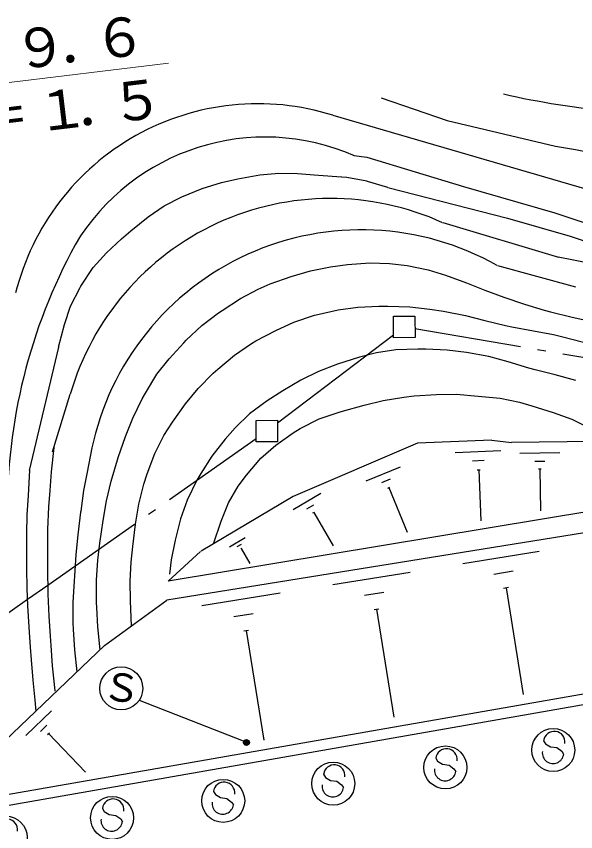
# Model space of a CAD drawing. Units: millimetres, scale not verified. Extents: x 40000 to 680000, y 20000 to 380000.
# Drawn here: x 476373 to 502467, y 292960 to 330975 of the extents above; entities that cross this region are included whole.
import ezdxf
from ezdxf.enums import TextEntityAlignment as Align

# ---------------------------------------------------------------- set-up
doc = ezdxf.new("R2010")
doc.units = ezdxf.units.MM
doc.header["$LTSCALE"] = 1000
for name, color, linetype, lineweight in [('M-BGD', 7, 'Continuous', 25), ('M-BMK-ROW', 30, 'Continuous', 25), ('M-STR-HTXT', 7, 'Continuous', 13), ('M-STR-STRC', 7, 'Continuous', 25)]:
    doc.layers.add(name, color=color, linetype=linetype, lineweight=lineweight)
doc.styles.add('ＭＳ ゴシック', font='')
doc.styles.get('ＭＳ ゴシック').set_extended_font_data('MS Gothic')

msp = doc.modelspace()

# ---------------------------------------------------------------- linework, layer by layer
at = {"layer": 'M-BGD'}
for p, q in [((493393, 327180), (496473, 326124)), ((493393, 327180), (496473, 326124)), ((491139, 326363), (509508, 321008)), ((491139, 326363), (509508, 321008)), ((496473, 326124), (501529, 324922)), ((496473, 326124), (501529, 324922)), ((492115, 324480), (492717, 324402)), ((492115, 324480), (492717, 324402)), ((492717, 324402), (497232, 323038)), ((492717, 324402), (497232, 323038)), ((486703, 323396), (487725, 323589)), ((486703, 323396), (487725, 323589)), ((487725, 323589), (488618, 323661)), ((487725, 323589), (488618, 323661)), ((488618, 323661), (489490, 323643)), ((488618, 323661), (489490, 323643)), ((489490, 323643), (490473, 323575)), ((489490, 323643), (490473, 323575)), ((490473, 323575), (491536, 323487)), ((490473, 323575), (491536, 323487)), ((485050, 322951), (485942, 323224)), ((485050, 322951), (485942, 323224)), ((485942, 323224), (486703, 323396)), ((485942, 323224), (486703, 323396)), ((491786, 323457), (491556, 323477)), ((491786, 323457), (491556, 323477)), ((492719, 323289), (491786, 323457)), ((492719, 323289), (491786, 323457)), ((492749, 323279), (492719, 323289)), ((492749, 323279), (492719, 323289)), ((493702, 322990), (492749, 323279)), ((493702, 322990), (492749, 323279)), ((484098, 322558), (485050, 322951)), ((484098, 322558), (485050, 322951)), ((493702, 322990), (499280, 321558)), ((493702, 322990), (499280, 321558)), ((497232, 323038), (501495, 321813)), ((497232, 323038), (501495, 321813)), ((483277, 322136), (484098, 322558)), ((483277, 322136), (484098, 322558)), ((482516, 321623), (483277, 322136)), ((482516, 321623), (483277, 322136)), ((481715, 320969), (482516, 321623)), ((481715, 320969), (482516, 321623)), ((501495, 321813), (509843, 318984)), ((501495, 321813), (509843, 318984)), ((496263, 321361), (501660, 319748)), ((496263, 321361), (501660, 319748)), ((499280, 321558), (502210, 320732)), ((499280, 321558), (502210, 320732)), ((481285, 320597), (481715, 320969)), ((481285, 320597), (481715, 320969)), ((480574, 319944), (481285, 320597)), ((480574, 319944), (481285, 320597)), ((502210, 320732), (506263, 319337)), ((502210, 320732), (506263, 319337)), ((479954, 319261), (480574, 319944)), ((479954, 319261), (480574, 319944)), ((491023, 319295), (491825, 319407)), ((491023, 319295), (491825, 319407)), ((491825, 319407), (492858, 319479)), ((491825, 319407), (492858, 319479)), ((492858, 319479), (493780, 319451)), ((492858, 319479), (493780, 319451)), ((493780, 319451), (494613, 319352)), ((493780, 319451), (494613, 319352)), ((494613, 319352), (495586, 319154)), ((494613, 319352), (495586, 319154)), ((498814, 319351), (502465, 318366)), ((498814, 319351), (502465, 318366)), ((479385, 318387), (479954, 319261)), ((479385, 318387), (479954, 319261)), ((489199, 318849), (490091, 319112)), ((489199, 318849), (490091, 319112)), ((490091, 319112), (491023, 319295)), ((490091, 319112), (491023, 319295)), ((495586, 319154), (496398, 318905)), ((495586, 319154), (496398, 318905)), ((488208, 318496), (489199, 318849)), ((488208, 318496), (489199, 318849)), ((496398, 318905), (497372, 318556)), ((496398, 318905), (497372, 318556)), ((478905, 317454), (479355, 318337)), ((478905, 317454), (479355, 318337)), ((479355, 318337), (479385, 318387)), ((479355, 318337), (479385, 318387)), ((486825, 317822), (487657, 318255)), ((486825, 317822), (487657, 318255)), ((487657, 318255), (488208, 318496)), ((487657, 318255), (488208, 318496)), ((497372, 318556), (498225, 318207)), ((497372, 318556), (498225, 318207)), ((498225, 318207), (499118, 317878)), ((498225, 318207), (499118, 317878)), ((485974, 317258), (486825, 317822)), ((485974, 317258), (486825, 317822)), ((499118, 317878), (500081, 317549)), ((499118, 317878), (500081, 317549)), ((478616, 316611), (478905, 317454)), ((478616, 316611), (478905, 317454)), ((492301, 317412), (493283, 317454)), ((492301, 317412), (493283, 317454)), ((493283, 317454), (493704, 317455)), ((493283, 317454), (493704, 317455)), ((493704, 317455), (494737, 317428)), ((493704, 317455), (494737, 317428)), ((494737, 317428), (495660, 317329)), ((494737, 317428), (495660, 317329)), ((500081, 317549), (500994, 317280)), ((500081, 317549), (500994, 317280)), ((485033, 316565), (485804, 317148)), ((485033, 316565), (485804, 317148)), ((485804, 317148), (485974, 317258)), ((485804, 317148), (485974, 317258)), ((490276, 317037), (490366, 317057)), ((490276, 317037), (490366, 317057)), ((490366, 317057), (491388, 317290)), ((490366, 317057), (491388, 317290)), ((491388, 317290), (492301, 317412)), ((491388, 317290), (492301, 317412)), ((495660, 317329), (496302, 317230)), ((495660, 317329), (496302, 317230)), ((496302, 317230), (497325, 317022)), ((496302, 317230), (497325, 317022)), ((500994, 317280), (501295, 317201)), ((500994, 317280), (501295, 317201)), ((501295, 317201), (502308, 316942)), ((501295, 317201), (502308, 316942)), ((488473, 316331), (489314, 316714)), ((488473, 316331), (489314, 316714)), ((489314, 316714), (490276, 317037)), ((489314, 316714), (490276, 317037)), ((497325, 317022), (498228, 316793)), ((497325, 317022), (498228, 316793)), ((498228, 316793), (499191, 316565)), ((498228, 316793), (499191, 316565)), ((502308, 316942), (503221, 316754)), ((502308, 316942), (503221, 316754)), ((478348, 315548), (478616, 316611)), ((478348, 315548), (478616, 316611)), ((484303, 315871), (485033, 316565)), ((484303, 315871), (485033, 316565)), ((487551, 315838), (488473, 316331)), ((487551, 315838), (488473, 316331)), ((499191, 316565), (499491, 316495)), ((499191, 316565), (499491, 316495)), ((499491, 316495), (500495, 316307)), ((499491, 316495), (500495, 316307)), ((500495, 316307), (501427, 316138)), ((500495, 316307), (501427, 316138)), ((501427, 316138), (501809, 316049)), ((501427, 316138), (501809, 316049)), ((501809, 316049), (502832, 315790)), ((501809, 316049), (502832, 315790)), ((478348, 315548), (476976, 309800)), ((478348, 315548), (476976, 309800)), ((483503, 315007), (484193, 315751)), ((483503, 315007), (484193, 315751)), ((484193, 315751), (484303, 315871)), ((484193, 315751), (484303, 315871)), ((486550, 315184), (487351, 315717)), ((486550, 315184), (487351, 315717)), ((487351, 315717), (487551, 315838)), ((487351, 315717), (487551, 315838)), ((485780, 314531), (486550, 315184)), ((485780, 314531), (486550, 315184)), ((493167, 315279), (492376, 315076)), ((493167, 315279), (492376, 315076)), ((494080, 315431), (493167, 315279)), ((494080, 315431), (493167, 315279)), ((495102, 315463), (494080, 315431)), ((495102, 315463), (494080, 315431)), ((495473, 315454), (495102, 315463)), ((495473, 315454), (495102, 315463)), ((496466, 315416), (495473, 315454)), ((496466, 315416), (495473, 315454)), ((497378, 315308), (496466, 315416)), ((497378, 315308), (496466, 315416)), ((498412, 315119), (497378, 315308)), ((498412, 315119), (497378, 315308)), ((482933, 314284), (483503, 315007)), ((482933, 314284), (483503, 315007)), ((492376, 315076), (491354, 314763)), ((492376, 315076), (491354, 314763)), ((499324, 314871), (498412, 315119)), ((499324, 314871), (498412, 315119)), ((500278, 314572), (499324, 314871)), ((500278, 314572), (499324, 314871)), ((485549, 314330), (485780, 314531)), ((485549, 314330), (485780, 314531)), ((490472, 314421), (489651, 314008)), ((490472, 314421), (489651, 314008)), ((491354, 314763), (490472, 314421)), ((491354, 314763), (490472, 314421)), ((500569, 314492), (500278, 314572)), ((500569, 314492), (500278, 314572)), ((501502, 314264), (500569, 314492)), ((501502, 314264), (500569, 314492)), ((482393, 313401), (482933, 314284)), ((482393, 313401), (482933, 314284)), ((484849, 313627), (485549, 314330)), ((484849, 313627), (485549, 314330)), ((489651, 314008), (488810, 313515)), ((489651, 314008), (488810, 313515)), ((502475, 313995), (501502, 314264)), ((502475, 313995), (501502, 314264)), ((484269, 312903), (484849, 313627)), ((484269, 312903), (484849, 313627)), ((478057, 310664), (478884, 313353)), ((478057, 310664), (478884, 313353)), ((482243, 313140), (482393, 313401)), ((482243, 313140), (482393, 313401)), ((488810, 313515), (488079, 313042)), ((488810, 313515), (488079, 313042)), ((494455, 313226), (494936, 313277)), ((494455, 313226), (494936, 313277)), ((494936, 313277), (495969, 313349)), ((494936, 313277), (495969, 313349)), ((495969, 313349), (496901, 313351)), ((495969, 313349), (496901, 313351)), ((496901, 313351), (497924, 313273)), ((496901, 313351), (497924, 313273)), ((497924, 313273), (498937, 313165)), ((497924, 313273), (498937, 313165)), ((481804, 312246), (482243, 313140)), ((481804, 312246), (482243, 313140)), ((483659, 312060), (484269, 312903)), ((483659, 312060), (484269, 312903)), ((488079, 313042), (487248, 312438)), ((488079, 313042), (487248, 312438)), ((492601, 312851), (493493, 313063)), ((492601, 312851), (493493, 313063)), ((493493, 313063), (494455, 313226)), ((493493, 313063), (494455, 313226)), ((498937, 313165), (499850, 312987)), ((498937, 313165), (499850, 312987)), ((499850, 312987), (500422, 312817)), ((499850, 312987), (500422, 312817)), ((490507, 312205), (491429, 312518)), ((490507, 312205), (491429, 312518)), ((491429, 312518), (491589, 312568)), ((491429, 312518), (491589, 312568)), ((491589, 312568), (492601, 312851)), ((491589, 312568), (492601, 312851)), ((500422, 312817), (501415, 312509)), ((500422, 312817), (501415, 312509)), ((501415, 312509), (502288, 312190)), ((501415, 312509), (502288, 312190)), ((481465, 311383), (481804, 312246)), ((481465, 311383), (481804, 312246)), ((487248, 312438), (486588, 311785)), ((487248, 312438), (486588, 311785)), ((489616, 311752), (490507, 312205)), ((489616, 311752), (490507, 312205)), ((502288, 312190), (503191, 311740)), ((502288, 312190), (503191, 311740)), ((483250, 311427), (483659, 312060)), ((483250, 311427), (483659, 312060)), ((486588, 311785), (486117, 311263)), ((486588, 311785), (486117, 311263)), ((489285, 311550), (489616, 311752)), ((489285, 311550), (489616, 311752)), ((481126, 310400), (481465, 311383)), ((481126, 310400), (481465, 311383)), ((482840, 310594), (483250, 311427)), ((482840, 310594), (483250, 311427)), ((488474, 310987), (489285, 311550)), ((488474, 310987), (489285, 311550)), ((486117, 311263), (485487, 310470)), ((486117, 311263), (485487, 310470)), ((487784, 310374), (488474, 310987)), ((487784, 310374), (488474, 310987)), ((495081, 311072), (489291, 308593)), ((495081, 311072), (489291, 308593)), ((498550, 311219), (495081, 311072)), ((498550, 311219), (495081, 311072)), ((498550, 311219), (499473, 311101)), ((498550, 311219), (499473, 311101)), ((508446, 311220), (499473, 311101)), ((508446, 311220), (499473, 311101)), ((478117, 310865), (477999, 309732)), ((478117, 310865), (477999, 309732)), ((479902, 310849), (479674, 309715)), ((479902, 310849), (479674, 309715)), ((482471, 309641), (482840, 310594)), ((482471, 309641), (482840, 310594)), ((496837, 310644), (498972, 310729)), ((496837, 310644), (498972, 310729)), ((499855, 310610), (501730, 310634)), ((499855, 310610), (501730, 310634)), ((480798, 309297), (481096, 310300)), ((480798, 309297), (481096, 310300)), ((481096, 310300), (481126, 310400)), ((481096, 310300), (481126, 310400)), ((485487, 310470), (484978, 309666)), ((485487, 310470), (484978, 309666)), ((487104, 309581), (487784, 310374)), ((487104, 309581), (487784, 310374)), ((497660, 310245), (498191, 310276)), ((497660, 310245), (498191, 310276)), ((500558, 310241), (501029, 310242)), ((500558, 310241), (501029, 310242)), ((515518, 309942), (483464, 304640)), ((515518, 309942), (483464, 304640)), ((492699, 309312), (494292, 309967)), ((492699, 309312), (494292, 309967)), ((497871, 309834), (498012, 309834)), ((497871, 309834), (498012, 309834)), ((497942, 309834), (498037, 307448)), ((497942, 309834), (498037, 307448)), ((500739, 309870), (500859, 309871)), ((500739, 309870), (500859, 309871)), ((500799, 309870), (500823, 307925)), ((500799, 309870), (500823, 307925)), ((476986, 309810), (476919, 308627)), ((476986, 309810), (476919, 308627)), ((477999, 309732), (477931, 308869)), ((477999, 309732), (477931, 308869)), ((479674, 309715), (479515, 308863)), ((479674, 309715), (479515, 308863)), ((482322, 309159), (482471, 309641)), ((482322, 309159), (482471, 309641)), ((484978, 309666), (484798, 309345)), ((484978, 309666), (484798, 309345)), ((486724, 309069), (487104, 309581)), ((486724, 309069), (487104, 309581)), ((480579, 308384), (480798, 309297)), ((480579, 308384), (480798, 309297)), ((482083, 308226), (482322, 309159)), ((482083, 308226), (482322, 309159)), ((516562, 309102), (483396, 303747)), ((516562, 309102), (483396, 303747)), ((484798, 309345), (484339, 308412)), ((484798, 309345), (484339, 308412)), ((486274, 308285), (486724, 309069)), ((486274, 308285), (486724, 309069)), ((493431, 309233), (493822, 309404)), ((493431, 309233), (493822, 309404)), ((477931, 308869), (477882, 308107)), ((477931, 308869), (477882, 308107)), ((479515, 308863), (479377, 307900)), ((479515, 308863), (479377, 307900)), ((489283, 307981), (490585, 308746)), ((489283, 307981), (490585, 308746)), ((493702, 308983), (493802, 309023)), ((493702, 308983), (493802, 309023)), ((493752, 309003), (494609, 306920)), ((493752, 309003), (494609, 306920)), ((476919, 308627), (476871, 307734)), ((476919, 308627), (476871, 307734)), ((480420, 307461), (480579, 308384)), ((480420, 307461), (480579, 308384)), ((484339, 308412), (484030, 307539)), ((484339, 308412), (484030, 307539)), ((489291, 308593), (484996, 306037)), ((489291, 308593), (484996, 306037)), ((477882, 308107), (477835, 307044)), ((477882, 308107), (477835, 307044)), ((481935, 307304), (482083, 308226)), ((481935, 307304), (482083, 308226)), ((485925, 307443), (486274, 308285)), ((485925, 307443), (486274, 308285)), ((489924, 308013), (490255, 308204)), ((489924, 308013), (490255, 308204)), ((476871, 307734), (476852, 306842)), ((476871, 307734), (476852, 306842)), ((479367, 307850), (479239, 306807)), ((479367, 307850), (479239, 306807)), ((479377, 307900), (479367, 307850)), ((479377, 307900), (479367, 307850)), ((490205, 307823), (490286, 307863)), ((490205, 307823), (490286, 307863)), ((490246, 307843), (491161, 306281)), ((490246, 307843), (491161, 306281)), ((480272, 306408), (480420, 307461)), ((480272, 306408), (480420, 307461)), ((481807, 306261), (481935, 307304)), ((481807, 306261), (481935, 307304)), ((484030, 307539), (483781, 306556)), ((484030, 307539), (483781, 306556)), ((485566, 306379), (485925, 307443)), ((485566, 306379), (485925, 307443)), ((476852, 306842), (476844, 306270)), ((476852, 306842), (476844, 306270)), ((477835, 307044), (477827, 306102)), ((477835, 307044), (477827, 306102)), ((479239, 306807), (479150, 305884)), ((479239, 306807), (479150, 305884)), ((480174, 305616), (480272, 306408)), ((480174, 305616), (480272, 306408)), ((483781, 306556), (483603, 305633)), ((483781, 306556), (483603, 305633)), ((486319, 306240), (487050, 306673)), ((486319, 306240), (487050, 306673)), ((476844, 306270), (476846, 305237)), ((476844, 306270), (476846, 305237)), ((477827, 306102), (477829, 305169)), ((477827, 306102), (477829, 305169)), ((481738, 305519), (481807, 306261)), ((481738, 305519), (481807, 306261)), ((486680, 306261), (486870, 306362)), ((486680, 306261), (486870, 306362)), ((486840, 306151), (486880, 306181)), ((486840, 306151), (486880, 306181)), ((486860, 306161), (487273, 305460)), ((486860, 306161), (487273, 305460)), ((497209, 305471), (500767, 306040)), ((497209, 305471), (500767, 306040)), ((479150, 305884), (479082, 304881)), ((479150, 305884), (479082, 304881)), ((484966, 306017), (483464, 304640)), ((484966, 306017), (483464, 304640)), ((480116, 304683), (480174, 305616)), ((480116, 304683), (480174, 305616)), ((481690, 304636), (481738, 305519)), ((481690, 304636), (481738, 305519)), ((483603, 305633), (483514, 304961)), ((483603, 305633), (483514, 304961)), ((534779, 304960), (473290, 294211)), ((534779, 304960), (473290, 294211)), ((476846, 305237), (476868, 304305)), ((476846, 305237), (476868, 304305)), ((477829, 305169), (477851, 304107)), ((477829, 305169), (477851, 304107)), ((479082, 304881), (479073, 304661)), ((479082, 304881), (479073, 304661)), ((491145, 304486), (494743, 305065)), ((491145, 304486), (494743, 305065)), ((498654, 304973), (499546, 305115)), ((498654, 304973), (499546, 305115)), ((479073, 304661), (479015, 303648)), ((479073, 304661), (479015, 303648)), ((480118, 303650), (480116, 304683)), ((480118, 303650), (480116, 304683)), ((481702, 303724), (481690, 304636)), ((481702, 303724), (481690, 304636)), ((534870, 304469), (473361, 293720)), ((534870, 304469), (473361, 293720)), ((476868, 304305), (476900, 303513)), ((476868, 304305), (476900, 303513)), ((492610, 303988), (493512, 304130)), ((492610, 303988), (493512, 304130)), ((499106, 304312), (499327, 304353)), ((499106, 304312), (499327, 304353)), ((499217, 304333), (500019, 299351)), ((499217, 304333), (500019, 299351)), ((477851, 304107), (477851, 304036)), ((477851, 304107), (477851, 304036)), ((477851, 304036), (477883, 303014)), ((477851, 304036), (477883, 303014)), ((480483, 301636), (483396, 303747)), ((480483, 301636), (483396, 303747)), ((485031, 303500), (488679, 304090)), ((485031, 303500), (488679, 304090)), ((476900, 303513), (476952, 302490)), ((476900, 303513), (476952, 302490)), ((479015, 303648), (479017, 302695)), ((479015, 303648), (479017, 302695)), ((480128, 303420), (480118, 303650)), ((480128, 303420), (480118, 303650)), ((480170, 302517), (480128, 303420)), ((480170, 302517), (480128, 303420)), ((481754, 302551), (481702, 303724)), ((481754, 302551), (481702, 303724)), ((477883, 303014), (477945, 302071)), ((477883, 303014), (477945, 302071)), ((486516, 302992), (487428, 303134)), ((486516, 302992), (487428, 303134)), ((493063, 303317), (493283, 303357)), ((493063, 303317), (493283, 303357)), ((493173, 303337), (493986, 298296)), ((493173, 303337), (493986, 298296)), ((479017, 302695), (479028, 302385)), ((479017, 302695), (479028, 302385)), ((476952, 302490), (477024, 301558)), ((476952, 302490), (477024, 301558)), ((479028, 302385), (479080, 301442)), ((479028, 302385), (479080, 301442)), ((480283, 301445), (480170, 302517)), ((480283, 301445), (480170, 302517)), ((486979, 302321), (487209, 302352)), ((486979, 302321), (487209, 302352)), ((487089, 302342), (487922, 297220)), ((487089, 302342), (487922, 297220)), ((477945, 302071), (477976, 301640)), ((477945, 302071), (477976, 301640)), ((480483, 301636), (472858, 294370)), ((480483, 301636), (472858, 294370)), ((477024, 301558), (477065, 300967)), ((477024, 301558), (477065, 300967)), ((477976, 301640), (478049, 300698)), ((477976, 301640), (478049, 300698)), ((479080, 301442), (479202, 300410)), ((479080, 301442), (479202, 300410)), ((477065, 300967), (477148, 300024)), ((477065, 300967), (477148, 300024)), ((478049, 300698), (478151, 299686)), ((478049, 300698), (478151, 299686)), ((477148, 300024), (477230, 299092)), ((477148, 300024), (477230, 299092)), ((478151, 299686), (478171, 299515)), ((478151, 299686), (478171, 299515)), ((477230, 299092), (477281, 298581)), ((477230, 299092), (477281, 298581)), ((476812, 297447), (478013, 298592)), ((476812, 297447), (478013, 298592)), ((477494, 297639), (477794, 297920)), ((477494, 297639), (477794, 297920)), ((477835, 297499), (477915, 297570)), ((477835, 297499), (477915, 297570)), ((477875, 297539), (479603, 295728)), ((477875, 297539), (479603, 295728))]:
    msp.add_line(p, q, dxfattribs=at)
for centre, radius, start, end in [((507719, 365391), 39002, 257.2204, 264.8785), ((507719, 365391), 39002, 257.2204, 264.8785), ((487643, 315247), 11651, 72.5763, 165.9469), ((487643, 315247), 11651, 72.5763, 165.9469), ((487984, 314997), 10347, 66.2671, 149.0262), ((487984, 314997), 10347, 66.2671, 149.0262), ((496634, 292917), 32365, 54.5091, 81.3051), ((496634, 292917), 32365, 54.5091, 81.3051), ((491033, 309840), 12643, 65.5848, 163.8556), ((491033, 309840), 12643, 65.5848, 163.8556), ((492471, 308168), 12854, 60.4727, 168.2429), ((492471, 308168), 12854, 60.4727, 168.2429), ((501926, 307888), 25978, 151.4148, 180.599), ((501926, 307888), 25978, 151.4148, 180.599), ((496373, 288194), 31984, 44.2918, 80.492), ((496373, 288194), 31984, 44.2918, 80.492)]:
    msp.add_arc(centre, radius, start, end, dxfattribs=at)
at = {"layer": 'M-BMK-ROW'}
for p, q in [((493966, 316995), (494969, 316997)), ((493966, 316995), (494969, 316997)), ((493968, 315992), (493966, 316995)), ((493968, 315992), (493966, 316995)), ((494969, 316997), (494971, 315994)), ((494969, 316997), (494971, 315994)), ((494970, 316415), (499892, 315578)), ((494970, 316415), (499892, 315578)), ((488562, 312020), (493968, 316122)), ((488562, 312020), (493968, 316122)), ((494971, 315994), (493968, 315992)), ((494971, 315994), (493968, 315992)), ((500680, 315444), (501075, 315377)), ((500680, 315444), (501075, 315377)), ((501863, 315243), (506785, 314405)), ((501863, 315243), (506785, 314405)), ((487559, 312138), (488562, 312140)), ((487559, 312138), (488562, 312140)), ((487561, 311136), (487559, 312138)), ((487561, 311136), (487559, 312138)), ((488562, 312140), (488564, 311138)), ((488562, 312140), (488564, 311138)), ((483519, 308447), (487561, 311286)), ((483519, 308447), (487561, 311286)), ((488564, 311138), (487561, 311136)), ((488564, 311138), (487561, 311136)), ((482537, 307757), (482864, 307987)), ((482537, 307757), (482864, 307987)), ((477840, 304458), (481882, 307297)), ((477840, 304458), (481882, 307297)), ((476889, 303794), (477840, 304458)), ((476889, 303794), (477840, 304458)), ((474634, 302211), (476889, 303794)), ((474634, 302211), (476889, 303794))]:
    msp.add_line(p, q, dxfattribs=at)
at = {"layer": 'M-STR-HTXT'}
msp.add_line((457953, 325711), (483473, 328793), dxfattribs=at)
msp.add_line((457953, 325711), (483473, 328793), dxfattribs=at)
at = {"layer": 'M-STR-STRC'}
for p, q in [((486970, 297178), (482123, 299082)), ((486970, 297178), (482123, 299082)), ((487070, 297088), (487150, 297158)), ((487070, 297088), (487150, 297158)), ((500966, 297198), (501057, 297057)), ((500966, 297198), (501057, 297057)), ((501057, 297057), (501288, 296917)), ((501057, 297057), (501288, 296917)), ((501288, 296917), (501589, 296878)), ((501288, 296917), (501589, 296878)), ((501589, 296878), (501820, 296708)), ((501589, 296878), (501820, 296708)), ((501820, 296708), (501900, 296578)), ((501820, 296708), (501900, 296578)), ((495935, 296385), (496025, 296245)), ((495935, 296385), (496025, 296245)), ((496025, 296245), (496256, 296105)), ((496025, 296245), (496256, 296105)), ((496256, 296105), (496557, 296065)), ((496256, 296105), (496557, 296065)), ((496557, 296065), (496788, 295895)), ((496557, 296065), (496788, 295895)), ((496788, 295895), (496869, 295765)), ((496788, 295895), (496869, 295765)), ((490703, 295642), (490793, 295491)), ((490703, 295642), (490793, 295491)), ((490793, 295491), (491024, 295352)), ((490793, 295491), (491024, 295352)), ((491024, 295352), (491325, 295312)), ((491024, 295352), (491325, 295312)), ((491325, 295312), (491546, 295152)), ((491325, 295312), (491546, 295152)), ((491546, 295152), (491636, 295022)), ((491546, 295152), (491636, 295022)), ((485571, 294829), (485661, 294688)), ((485571, 294829), (485661, 294688)), ((485661, 294688), (485892, 294549)), ((485661, 294688), (485892, 294549)), ((485892, 294549), (486193, 294509)), ((485892, 294549), (486193, 294509)), ((486193, 294509), (486414, 294339)), ((486193, 294509), (486414, 294339)), ((486414, 294339), (486505, 294209)), ((486414, 294339), (486505, 294209)), ((480389, 294046), (480479, 293895)), ((480389, 294046), (480479, 293895)), ((480479, 293895), (480710, 293755)), ((480479, 293895), (480710, 293755)), ((480710, 293755), (481011, 293716)), ((480710, 293755), (481011, 293716)), ((481011, 293716), (481242, 293556)), ((481011, 293716), (481242, 293556)), ((481242, 293556), (481323, 293426)), ((481242, 293556), (481323, 293426))]:
    msp.add_line(p, q, dxfattribs=at)
for centre, radius in [((481269, 299642), 1003), ((481269, 299642), 1003), ((501418, 296767), 1003), ((501418, 296767), 1003), ((487110, 297118), 140), ((487110, 297118), 140), ((487110, 297118), 110), ((487110, 297118), 110), ((487110, 297118), 80.2), ((487110, 297118), 80.2), ((487110, 297118), 50.1), ((487110, 297118), 50.1), ((487110, 297118), 20.1), ((487110, 297118), 20.1), ((496387, 295955), 1003), ((496387, 295955), 1003), ((491155, 295201), 1003), ((491155, 295201), 1003), ((486023, 294398), 1003), ((486023, 294398), 1003), ((480841, 293605), 1003), ((480841, 293605), 1003), ((475880, 292682), 1003), ((475880, 292682), 1003)]:
    msp.add_circle(centre, radius, dxfattribs=at)
for centre, start, end in [((501468, 297138), 352.9782, 172.9782), ((501468, 297138), 352.9782, 172.9782), ((496436, 296326), 352.9782, 172.9782), ((496436, 296326), 352.9782, 172.9782), ((501409, 296637), 172.9782, 352.9782), ((501409, 296637), 172.9782, 352.9782), ((491204, 295573), 352.9782, 172.9782), ((491204, 295573), 352.9782, 172.9782), ((496377, 295834), 172.9782, 352.9782), ((496377, 295834), 172.9782, 352.9782), ((486062, 294769), 352.9782, 172.9782), ((486062, 294769), 352.9782, 172.9782), ((491135, 295081), 172.9782, 352.9782), ((491135, 295081), 172.9782, 352.9782), ((480890, 293986), 352.9782, 172.9782), ((480890, 293986), 352.9782, 172.9782), ((486003, 294278), 172.9782, 352.9782), ((486003, 294278), 172.9782, 352.9782), ((475929, 293053), 352.9782, 172.9782), ((475929, 293053), 352.9782, 172.9782), ((480821, 293485), 172.9782, 352.9782), ((480821, 293485), 172.9782, 352.9782)]:
    msp.add_arc(centre, 501, start, end, dxfattribs=at)

# ---------------------------------------------------------------- texts
at = {"layer": 'M-STR-HTXT', "style": 'ＭＳ ゴシック'}
for s, p in [('６', (480115, 328385)), ('６', (480115, 328385)), ('９', (476427, 327936)), ('９', (476427, 327936)), ('．', (478391, 328171)), ('．', (478391, 328171)), ('５', (480924, 325449)), ('５', (480924, 325449)), ('１', (477425, 325031)), ('１', (477425, 325031)), ('＝', (474679, 324694)), ('＝', (474679, 324694)), ('．', (479200, 325245)), ('．', (479200, 325245))]:
    msp.add_text(s, height=1833, rotation=6.886, dxfattribs=at).set_placement(p, align=Align.BOTTOM_LEFT)
at = {"layer": 'M-STR-STRC', "style": 'ＭＳ ゴシック'}
msp.add_text('Ｓ', height=1320, rotation=352.978, dxfattribs=at).set_placement((481291, 299683), align=Align.MIDDLE_CENTER)
msp.add_text('Ｓ', height=1320, rotation=352.978, dxfattribs=at).set_placement((481291, 299683), align=Align.MIDDLE_CENTER)

doc.saveas('drawing.dxf')
